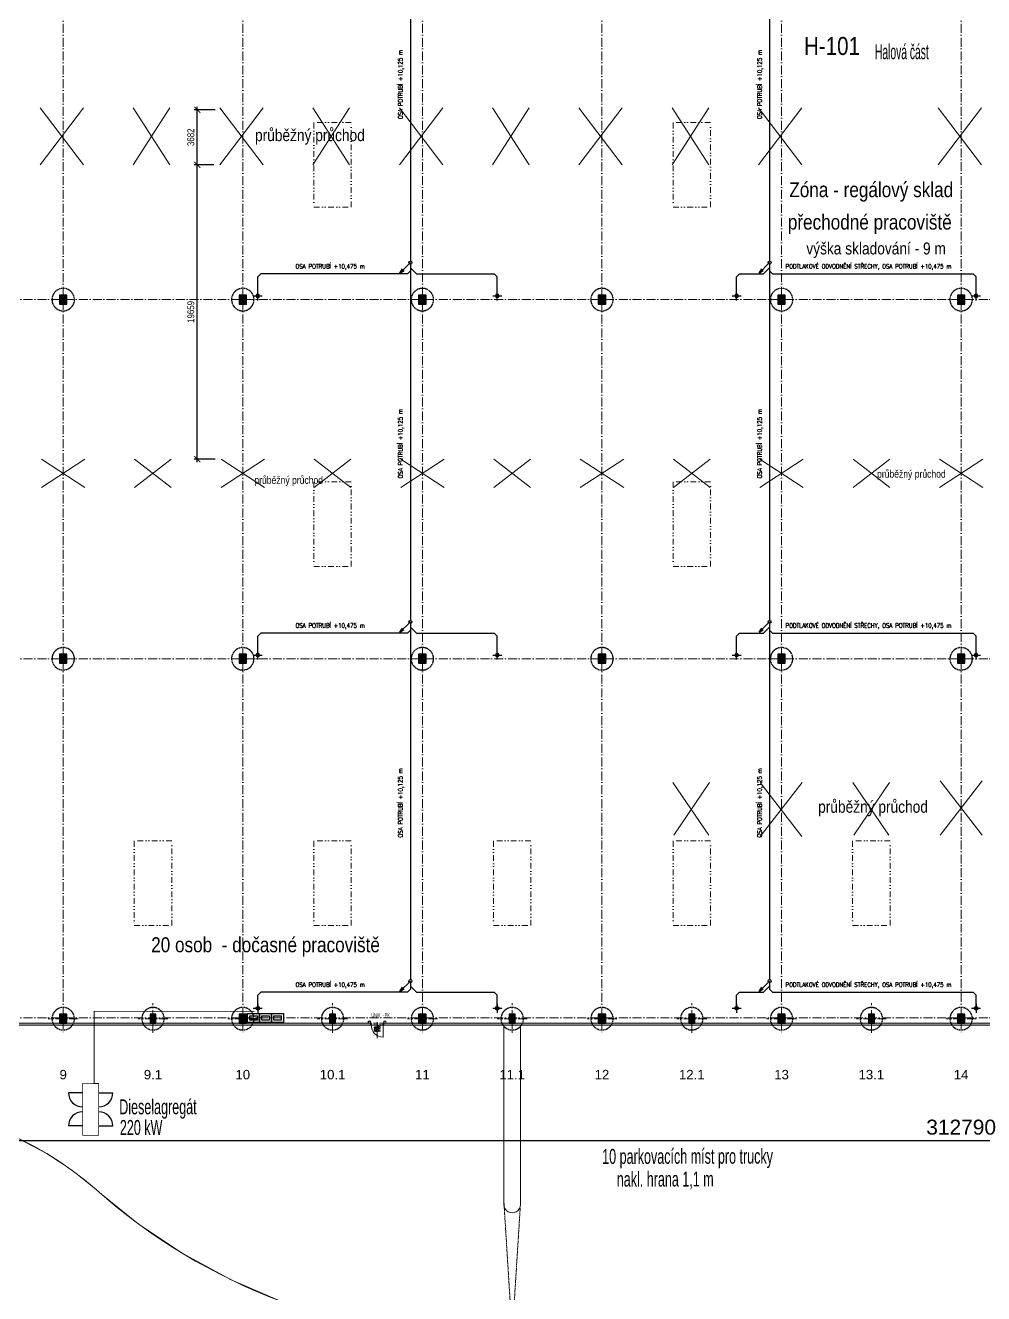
# Model space of a CAD drawing. Header units: millimetres. Extents: x 325046 to 1268204, y 1875583 to 2761998.
# Drawn here: x 799550 to 863581, y 2452473 to 2537217 of the extents above; entities that cross this region are included whole.
import ezdxf
from ezdxf.enums import TextEntityAlignment as Align

# ---------------------------------------------------------------- set-up
doc = ezdxf.new("R2010")
doc.units = ezdxf.units.MM
doc.header["$LTSCALE"] = 100
doc.header["$PDMODE"] = 65
for name, pattern in [('$AUDIT_BAD_LTYPE1', [0]), ('ACAD_ISO05W100', [33, 24, -3, 0, -3, 0, -3]), ('ACAD_ISO10W100', [18.5, 12, -3, 0.5, -3]), ('Carkovana', [0.21, 0.15, -0.06]), ('DASHED', [0.75, 0.5, -0.25]), ('DIVIDE', [31.75, 12.7, -6.35, 0, -6.35, 0, -6.35]), ('SO02_F11anp01$0${ Leader Line}', [0])]:
    doc.linetypes.add(name, pattern=pattern)
for name, color, linetype, true_color in [('Dieselagregát', 7, 'HRANICE1', 0xc8095c), ('EL_ESI_NN', 7, 'Continuous', 0xfa0f61), ('POPIS MÍSTNOSTÍ', 7, 'Continuous', 0x072bf2), ('Popis OS', 7, 'Continuous', 0xbd0a5d), ('Příprava na dock', 7, 'Continuous', 0x616161)]:
    doc.layers.add(name, color=color, linetype=linetype, true_color=true_color)
for name, color, linetype, lineweight, true_color in [('DVEŘE - POPIS', 7, 'Continuous', 5, 0x008a22), ('Komunikace - obrys - 1.etapa', 7, 'Continuous', 15, 0x901be4), ('Korabek-text', 7, 'Continuous', 0, 0x7a7a7a), ('Korabek-trasy', 7, 'Continuous', 30, 0x7478c3), ('Korabek-vpuste', 7, 'Continuous', 30, 0x6f7ceb), ('Manipulační - obrys - 1. etapa', 7, 'Continuous', 13, 0x1a63a8), ('OCELOVÉ KONSTRUKCE', 7, 'Continuous', 13, 0x2865c8), ('otvory', 7, 'Continuous', 20, 0xb30000), ('Parkování - členění - 2. etapa', 7, 'Continuous', 9, 0x4f4fb0), ('PO - dveře a odolnosti', 7, 'Continuous', 9, 0xc51645), ('Přípojky NN  - sever', 7, 'EL_VEDENI_NN_PODZ', 30, 0xf9154e), ('Světlíky', 7, 'DIVIDE', 15, 0xf81696), ('TECH - počty osob', 7, 'Continuous', 9, 0xf91a5d), ('TECH - průchod', 7, 'Continuous', 9, 0xcf022b), ('TECH - Zóny', 7, 'DIVIDE', 15, 0x33843e), ('Šrafy - VÝPLŇ', 7, 'Continuous', 15, 0x9b9908)]:
    doc.layers.add(name, color=color, linetype=linetype, lineweight=lineweight, true_color=true_color)
for name, color, linetype in [('kóty 100', 5, 'Continuous'), ('Kóty osové', 5, 'Continuous'), ('Popis - dílčí', 5, 'Continuous'), ('ČÍSLO MÍSTNOSTI', 4, 'Continuous'), ('ŽB- SLOUPY', 3, 'Continuous')]:
    doc.layers.add(name, color=color, linetype=linetype)
for name, color, linetype, lineweight in [('Objekty - osy', 5, 'ACAD_ISO10W100', 20), ('OBVODOVÝ PLÁŠŤ', 2, 'Continuous', 9), ('ŽB - Šraf-prefa', 253, 'Continuous', 13)]:
    doc.layers.add(name, color=color, linetype=linetype, lineweight=lineweight)
doc.styles.add('ARIAL NARROW', font='ARIALN.TTF')
doc.styles.add('ARIL-TENKÝ', font='arial.ttf')
doc.styles.add('FSIMPLEX', font='simplex.shx')
doc.styles.add('ROMANS', font='romans.shx', dxfattribs={"width": 0.8})
doc.styles.add('ROZPISKA', font='arial.ttf', dxfattribs={"width": 0.6})
doc.linetypes.add('EL_VEDENI_NN_PODZ', pattern='A,1.38,-0.59,[109,Hsite.shx,S=0.2,R=0,X=0,Y=0],-1.97', length=3.94)
doc.linetypes.add('HRANICE1', pattern='A,6.35,-2.54,[133,ltypeshp.shx,S=2.54,R=0,X=-2.54,Y=0],-2.54,25.4', length=36.83)
doc.dimstyles.new('200', dxfattribs={"dimscale": 200, "dimtxt": 2.3, "dimasz": 2, "dimexe": 1, "dimexo": 2, "dimgap": 1, "dimtad": 1, "dimdec": 0, "dimzin": 0, "dimdsep": 46, "dimtxsty": 'ARIAL NARROW', "dimblk": 'ARCHTICK', "dimcen": 4, "dimdle": 1, "dimclrd": 256, "dimclre": 256, "dimclrt": 7, "dimadec": 0, "dimazin": 0, "dimtfac": 1, "dimtdec": 0, "dimtix": 1, "dimtofl": 0, "dimtmove": 0, "dimatfit": 0, "dimldrblk": 'OBLIQUE', "dimfxl": 1, "dimtolj": 1, "dimtzin": 0, "dimlwd": -1, "dimlwe": -1, "dimarcsym": 0})
doc.dimstyles.new('400', dxfattribs={"dimscale": 400, "dimtxt": 2.5, "dimasz": 2, "dimexe": 1, "dimexo": 12, "dimgap": 1, "dimtad": 1, "dimdec": 0, "dimzin": 0, "dimdsep": 46, "dimtxsty": 'ARIL-TENKÝ', "dimblk": 'ARCHTICK', "dimcen": 4, "dimdle": 1, "dimclrd": 256, "dimclre": 256, "dimclrt": 7, "dimadec": 0, "dimazin": 0, "dimtfac": 1, "dimtdec": 0, "dimtix": 1, "dimtofl": 0, "dimtmove": 0, "dimatfit": 0, "dimldrblk": 'OBLIQUE', "dimfxl": 1, "dimtolj": 1, "dimtzin": 0, "dimlwd": -1, "dimlwe": -1, "dimarcsym": 0})

# ---------------------------------------------------------------- blocks, each defined once
blk = doc.blocks.new('H1 PU')
at = {"layer": 'Příprava na dock', "linetype": 'DASHED', "ltscale": 1.5}
blk.add_circle((1537736, -4876565), 750, dxfattribs=at)
blk = doc.blocks.new('vpust_tučně')
at = {"layer": 'Korabek-vpuste'}
for p, q in [((53.146, 90.671), (53.146, 91.171)), ((52.896, 90.921), (53.396, 90.921))]:
    blk.add_line(p, q, dxfattribs=at)
for radius in [0.1, 0.075, 0.05]:
    blk.add_circle((53.146, 90.921), radius, dxfattribs=at)
blk = doc.blocks.new('A$C73023567')
at = {"layer": 'Korabek-trasy'}
for p, q in [((119475, 79215.6), (119475, 55415.6)), ((143475, 79215.6), (143475, 55415.6)), ((119475, 55315.6), (118777.7, 54618.2)), ((119475, 55215.6), (119475, 31415.6)), ((143475, 55315.6), (142777.7, 54618.2)), ((143475, 55215.6), (143475, 31415.6)), ((109475.3, 54565.6), (109275, 54365.2)), ((109275, 53095.6), (109275, 54365.2)), ((119274.7, 54565.6), (109475.3, 54565.6)), ((118777.7, 54618.2), (118948.4, 54892.8)), ((118777.7, 54618.2), (119052.3, 54788.9)), ((119475, 54765.9), (119274.7, 54565.6)), ((119475, 54966.2), (119875.7, 54565.6)), ((119875.7, 54565.6), (125074.7, 54565.6)), ((125074.7, 54565.6), (125275, 54365.2)), ((125275, 53095.6), (125275, 54365.2)), ((141475.3, 54565.6), (141275, 54365.2)), ((141275, 53095.6), (141275, 54365.2)), ((141475.3, 54565.6), (143074.3, 54565.6)), ((142777.7, 54618.2), (142948.4, 54892.8)), ((142777.7, 54618.2), (143052.3, 54788.9)), ((143475, 54966.2), (143074.3, 54565.6)), ((143475, 54765.9), (143675.3, 54565.6)), ((143675.3, 54565.6), (157074.7, 54565.6)), ((157074.7, 54565.6), (157275, 54365.2)), ((157275, 53095.6), (157275, 54365.2)), ((109475.3, 30565.6), (109275, 30365.2)), ((119274.7, 30565.6), (109475.3, 30565.6)), ((119475, 31315.6), (118777.7, 30618.2)), ((118777.7, 30618.2), (118948.4, 30892.8)), ((118777.7, 30618.2), (119052.3, 30788.9)), ((119475, 30765.9), (119274.7, 30565.6)), ((119475, 31215.6), (119475, 7415.6)), ((119475, 30966.2), (119875.7, 30565.6)), ((119875.7, 30565.6), (125074.7, 30565.6)), ((125074.7, 30565.6), (125275, 30365.2)), ((141475.3, 30565.6), (141275, 30365.2)), ((141475.3, 30565.6), (143074.3, 30565.6)), ((143475, 31315.6), (142777.7, 30618.2)), ((142777.7, 30618.2), (142948.4, 30892.8)), ((142777.7, 30618.2), (143052.3, 30788.9)), ((143475, 30966.2), (143074.3, 30565.6)), ((143475, 31215.6), (143475, 7415.6)), ((143475, 30765.9), (143675.3, 30565.6)), ((143675.3, 30565.6), (157074.7, 30565.6)), ((157074.7, 30565.6), (157275, 30365.2)), ((109275, 29095.6), (109275, 30365.2)), ((125275, 29095.6), (125275, 30365.2)), ((141275, 29095.6), (141275, 30365.2)), ((157275, 29095.6), (157275, 30365.2)), ((119475, 7315.6), (118777.7, 6618.2)), ((118777.7, 6618.2), (118948.4, 6892.8)), ((118777.7, 6618.2), (119052.3, 6788.9)), ((119475, 7215.6), (119475, 6765.9)), ((119475, 6966.2), (119875.7, 6565.6)), ((143475, 7315.6), (142777.7, 6618.2)), ((142777.7, 6618.2), (142948.4, 6892.8)), ((142777.7, 6618.2), (143052.3, 6788.9)), ((143475, 6966.2), (143074.3, 6565.6)), ((143475, 7215.6), (143475, 6765.9)), ((109475.3, 6565.6), (109275, 6365.2)), ((109275, 5495.6), (109275, 6365.2)), ((119274.7, 6565.6), (109475.3, 6565.6)), ((119475, 6765.9), (119274.7, 6565.6)), ((119875.7, 6565.6), (125074.7, 6565.6)), ((125074.7, 6565.6), (125275, 6365.2)), ((125275, 5495.6), (125275, 6365.2)), ((141475.3, 6565.6), (141275, 6365.2)), ((141275, 5495.6), (141275, 6365.2)), ((141475.3, 6565.6), (143074.3, 6565.6)), ((143475, 6765.9), (143675.3, 6565.6)), ((143675.3, 6565.6), (157074.7, 6565.6)), ((157074.7, 6565.6), (157275, 6365.2)), ((157275, 5495.6), (157275, 6365.2))]:
    blk.add_line(p, q, dxfattribs=at)
for centre in [(119475, 55315.6), (143475, 55315.6), (119475, 31315.6), (143475, 31315.6), (119475, 7315.6), (143475, 7315.6)]:
    blk.add_circle(centre, 100, dxfattribs=at)
at = {"layer": 'Korabek-vpuste', "yscale": 1200, "zscale": 1200}
for p, xscale, rotation in [((169.4, -10679.3), -1200, 270.0000000072112), ((16169.4, -10679.3), -1200, 270.0000000072112), ((32169.4, -10679.3), -1200, 270.0000000072112), ((48169.4, -10679.3), -1200, 270.0000000072112), ((169.4, -34679.3), -1200, 270.0000000072112), ((16169.4, -34679.3), -1200, 270.0000000072112), ((32169.4, -34679.3), -1200, 270.0000000072112), ((48169.4, -34679.3), -1200, 270.0000000072112), ((169.4, 69270.4), 1200, 269.9999999927888), ((16169.4, 69270.4), 1200, 269.9999999927888), ((32169.4, 69270.4), 1200, 269.9999999927888), ((48169.4, 69270.4), 1200, 269.9999999927888)]:
    blk.add_blockref('vpust_tučně', p, dxfattribs=dict(at, xscale=xscale, rotation=rotation))
at = {"layer": 'Korabek-text', "char_height": 300, "width": 28411.347, "attachment_point": 7, "style": 'ROMANS'}
for s, insert, rotation in [('OSA POTRUBÍ +10,125 m', (119048.2, 64901.8), 90), ('OSA POTRUBÍ +10,125 m', (143048.2, 64901.8), 90), ('OSA POTRUBÍ +10,475 m', (111799.6, 54827), 0), ('PODTLAKOVÉ ODVODNĚNÍ STŘECHY, OSA POTRUBÍ +10,475 m', (144542.9, 54827), 0), ('OSA POTRUBÍ +10,125 m', (119048.2, 40901.8), 90), ('OSA POTRUBÍ +10,125 m', (143048.2, 40901.8), 90), ('OSA POTRUBÍ +10,475 m', (111799.6, 30827), 0), ('PODTLAKOVÉ ODVODNĚNÍ STŘECHY, OSA POTRUBÍ +10,475 m', (144542.9, 30827), 0), ('OSA POTRUBÍ +10,125 m', (119048.2, 16901.8), 90), ('OSA POTRUBÍ +10,125 m', (143048.2, 16901.8), 90), ('OSA POTRUBÍ +10,475 m', (111799.6, 6827), 0), ('PODTLAKOVÉ ODVODNĚNÍ STŘECHY, OSA POTRUBÍ +10,475 m', (144542.9, 6827), 0)]:
    blk.add_mtext(s, dxfattribs=dict(at, insert=insert, rotation=rotation))
blk = doc.blocks.new('A$C7DC35752')
at = {"layer": 'OCELOVÉ KONSTRUKCE', "flags": 128}
blk.add_lwpolyline([(0, 140), (0, 0), (140, 0), (140, 140), (0, 140)], dxfattribs=at)
blk.add_lwpolyline([(10, 130), (10, 10), (130, 10), (130, 130)], close=True, dxfattribs=at)
blk = doc.blocks.new('A$C364165CE')
at = {"layer": 'otvory', "linetype": 'ACAD_ISO05W100', "ltscale": 0.12}
for p, q in [((0, 995), (900, 995)), ((0, 875), (900, 875))]:
    blk.add_line(p, q, dxfattribs=at)
at = {"layer": 'otvory'}
for p, q in [((50, 70), (50, 995)), ((850, 870), (850, 995))]:
    blk.add_line(p, q, dxfattribs=at)
at = {"layer": 'otvory', "ltscale": 2, "transparency": 33554687}
blk.add_line((450, 1074), (450, 0), dxfattribs=at)
blk.add_arc((50, 870), 800, 270, 0, dxfattribs=at)
blk = doc.blocks.new('_ARCHTICK')
at = {"color": 0, "linetype": 'ByBlock', "const_width": 0.15}
blk.add_lwpolyline([(-0.5, -0.5), (0.5, 0.5)], dxfattribs=at)
blk = doc.blocks.new('*D1514')
at = {"layer": 'Defpoints', "color": 0, "linetype": 'ByBlock', "ltscale": 100, "transparency": 16777216}
for p in [(811040, 2527898), (812539, 2527898), (812629, 2508238)]:
    blk.add_point(p, dxfattribs=at)
at = {"layer": 'kóty 100', "linetype": 'ByBlock', "ltscale": 100, "transparency": 16777216}
for p, q in [((811040, 2508038), (811040, 2528098)), ((812139, 2527898), (810840, 2527898)), ((812229, 2508238), (810840, 2508238))]:
    blk.add_line(p, q, dxfattribs=at)
at = {"layer": 'kóty 100', "linetype": 'ByBlock', "ltscale": 100, "transparency": 16777216, "xscale": 400, "yscale": 400, "zscale": 400}
for p, rotation in [((811040, 2527898), 90), ((811040, 2508238), 270)]:
    blk.add_blockref('_ARCHTICK', p, dxfattribs=dict(at, rotation=rotation))
at = {"layer": 'kóty 100', "color": 7, "linetype": 'ByBlock', "ltscale": 100, "transparency": 16777216, "insert": (810605, 2518068), "char_height": 460, "attachment_point": 5, "rotation": 90, "style": 'ARIAL NARROW'}
blk.add_mtext('\\A1;19659', dxfattribs=at)
blk = doc.blocks.new('_Oblique')
at = {"color": 0, "lineweight": -2}
blk.add_line((-0.5, -0.5), (0.5, 0.5), dxfattribs=at)
blk = doc.blocks.new('*D1515')
at = {"layer": 'Defpoints', "color": 0, "linetype": 'ByBlock', "ltscale": 100, "transparency": 16777216}
for p in [(811040, 2531580), (812629, 2531580), (812539, 2527898)]:
    blk.add_point(p, dxfattribs=at)
at = {"layer": 'kóty 100', "linetype": 'ByBlock', "ltscale": 100, "transparency": 16777216}
for p, q in [((812229, 2531580), (810840, 2531580)), ((811040, 2527698), (811040, 2531780)), ((812139, 2527898), (810840, 2527898))]:
    blk.add_line(p, q, dxfattribs=at)
at = {"layer": 'kóty 100', "linetype": 'ByBlock', "ltscale": 100, "transparency": 16777216, "xscale": 400, "yscale": 400, "zscale": 400}
for p, rotation in [((811040, 2531580), 90), ((811040, 2527898), 270)]:
    blk.add_blockref('_ARCHTICK', p, dxfattribs=dict(at, rotation=rotation))
at = {"layer": 'kóty 100', "color": 7, "linetype": 'ByBlock', "ltscale": 100, "transparency": 16777216, "insert": (810605, 2529739), "char_height": 460, "attachment_point": 5, "rotation": 90, "style": 'ARIAL NARROW'}
blk.add_mtext('\\A1;3682', dxfattribs=at)
blk = doc.blocks.new('*D1557')
at = {"layer": 'Defpoints', "color": 0, "transparency": 16777216}
for p in [(705684, 2470423), (1018474, 2470423), (705684, 2462680)]:
    blk.add_point(p, dxfattribs=at)
at = {"layer": 'Kóty osové', "transparency": 16777216}
for p, q in [((705684, 2465623), (705684, 2462280)), ((1018474, 2465623), (1018474, 2462280)), ((1018874, 2462680), (705284, 2462680))]:
    blk.add_line(p, q, dxfattribs=at)
at = {"layer": 'Kóty osové', "transparency": 16777216, "xscale": 800, "yscale": 800, "zscale": 800, "rotation": 180}
blk.add_blockref('_ARCHTICK', (705684, 2462680), dxfattribs=at)
at = {"layer": 'Kóty osové', "transparency": 16777216, "xscale": 800, "yscale": 800, "zscale": 800}
blk.add_blockref('_ARCHTICK', (1018474, 2462680), dxfattribs=at)
at = {"layer": 'Kóty osové', "color": 7, "transparency": 16777216, "insert": (862079, 2463591), "char_height": 1000, "attachment_point": 5, "style": 'ARIL-TENKÝ'}
blk.add_mtext('\\A1;312790', dxfattribs=at)

msp = doc.modelspace()

# ---------------------------------------------------------------- hatches: boundary and pattern name
at = {"layer": 'Šrafy - VÝPLŇ', "linetype": 'ByBlock', "ltscale": 100}
h = msp.add_hatch(color=256, dxfattribs=at)
h.dxf.hatch_style = 1
h.paths.add_polyline_path([(822603.6, 2470542.7), (783758.7, 2470542.7), (783758.7, 2470422.7), (822603.6, 2470422.7)])
h = msp.add_hatch(color=256, dxfattribs=at)
h.dxf.hatch_style = 1
h.paths.add_polyline_path([(872728.7, 2470542.7), (823503.6, 2470542.7), (823503.6, 2470422.7), (872728.7, 2470422.7)])
at = {"layer": 'ŽB - Šraf-prefa'}
h = msp.add_hatch(color=256, dxfattribs=at)
h.dxf.hatch_style = 1
h.paths.add_polyline_path([(801828.7, 2518592.7), (802328.7, 2518592.7), (802328.7, 2519192.7), (801828.7, 2519192.7)])
h = msp.add_hatch(color=256, dxfattribs=at)
h.dxf.hatch_style = 1
h.paths.add_polyline_path([(813828.7, 2518592.7), (814328.7, 2518592.7), (814328.7, 2519192.7), (813828.7, 2519192.7)])
h = msp.add_hatch(color=256, dxfattribs=at)
h.dxf.hatch_style = 1
h.paths.add_polyline_path([(825828.7, 2518592.7), (826328.7, 2518592.7), (826328.7, 2519192.7), (825828.7, 2519192.7)])
h = msp.add_hatch(color=256, dxfattribs=at)
h.dxf.hatch_style = 1
h.paths.add_polyline_path([(837828.7, 2518592.7), (838328.7, 2518592.7), (838328.7, 2519192.7), (837828.7, 2519192.7)])
h = msp.add_hatch(color=256, dxfattribs=at)
h.dxf.hatch_style = 1
h.paths.add_polyline_path([(849828.7, 2518592.7), (850328.7, 2518592.7), (850328.7, 2519192.7), (849828.7, 2519192.7)])
h = msp.add_hatch(color=256, dxfattribs=at)
h.dxf.hatch_style = 1
h.paths.add_polyline_path([(861828.7, 2518592.7), (862328.7, 2518592.7), (862328.7, 2519192.7), (861828.7, 2519192.7)])
h = msp.add_hatch(color=256, dxfattribs=at)
h.dxf.hatch_style = 1
h.paths.add_polyline_path([(801828.7, 2494592.7), (802328.7, 2494592.7), (802328.7, 2495192.7), (801828.7, 2495192.7)])
h = msp.add_hatch(color=256, dxfattribs=at)
h.dxf.hatch_style = 1
h.paths.add_polyline_path([(813828.7, 2494592.7), (814328.7, 2494592.7), (814328.7, 2495192.7), (813828.7, 2495192.7)])
h = msp.add_hatch(color=256, dxfattribs=at)
h.dxf.hatch_style = 1
h.paths.add_polyline_path([(825828.7, 2494592.7), (826328.7, 2494592.7), (826328.7, 2495192.7), (825828.7, 2495192.7)])
h = msp.add_hatch(color=256, dxfattribs=at)
h.dxf.hatch_style = 1
h.paths.add_polyline_path([(837828.7, 2494592.7), (838328.7, 2494592.7), (838328.7, 2495192.7), (837828.7, 2495192.7)])
h = msp.add_hatch(color=256, dxfattribs=at)
h.dxf.hatch_style = 1
h.paths.add_polyline_path([(849828.7, 2494592.7), (850328.7, 2494592.7), (850328.7, 2495192.7), (849828.7, 2495192.7)])
h = msp.add_hatch(color=256, dxfattribs=at)
h.dxf.hatch_style = 1
h.paths.add_polyline_path([(861828.7, 2494592.7), (862328.7, 2494592.7), (862328.7, 2495192.7), (861828.7, 2495192.7)])
h = msp.add_hatch(color=256, dxfattribs=at)
h.dxf.hatch_style = 1
h.paths.add_polyline_path([(801828.7, 2470542.7), (802328.7, 2470542.7), (802328.7, 2471142.7), (801828.7, 2471142.7)])
h = msp.add_hatch(color=256, dxfattribs=at)
h.dxf.hatch_style = 1
h.paths.add_polyline_path([(808278.7, 2471142.7), (807878.7, 2471142.7), (807878.7, 2470542.7), (808278.7, 2470542.7)])
h = msp.add_hatch(color=256, dxfattribs=at)
h.dxf.hatch_style = 1
h.paths.add_polyline_path([(813828.7, 2470542.7), (814328.7, 2470542.7), (814328.7, 2471142.7), (813828.7, 2471142.7)])
h = msp.add_hatch(color=256, dxfattribs=at)
h.dxf.hatch_style = 1
h.paths.add_polyline_path([(820278.7, 2471142.7), (819878.7, 2471142.7), (819878.7, 2470542.7), (820278.7, 2470542.7)])
h = msp.add_hatch(color=256, dxfattribs=at)
h.dxf.hatch_style = 1
h.paths.add_polyline_path([(825828.7, 2470542.7), (826328.7, 2470542.7), (826328.7, 2471142.7), (825828.7, 2471142.7)])
h = msp.add_hatch(color=256, dxfattribs=at)
h.dxf.hatch_style = 1
h.paths.add_polyline_path([(832278.7, 2471142.7), (831878.7, 2471142.7), (831878.7, 2470542.7), (832278.7, 2470542.7)])
h = msp.add_hatch(color=256, dxfattribs=at)
h.dxf.hatch_style = 1
h.paths.add_polyline_path([(837828.7, 2470542.7), (838328.7, 2470542.7), (838328.7, 2471142.7), (837828.7, 2471142.7)])
h = msp.add_hatch(color=256, dxfattribs=at)
h.dxf.hatch_style = 1
h.paths.add_polyline_path([(844278.7, 2471142.7), (843878.7, 2471142.7), (843878.7, 2470542.7), (844278.7, 2470542.7)])
h = msp.add_hatch(color=256, dxfattribs=at)
h.dxf.hatch_style = 1
h.paths.add_polyline_path([(849828.7, 2470542.7), (850328.7, 2470542.7), (850328.7, 2471142.7), (849828.7, 2471142.7)])
h = msp.add_hatch(color=256, dxfattribs=at)
h.dxf.hatch_style = 1
h.paths.add_polyline_path([(856278.7, 2471142.7), (855878.7, 2471142.7), (855878.7, 2470542.7), (856278.7, 2470542.7)])
h = msp.add_hatch(color=256, dxfattribs=at)
h.dxf.hatch_style = 1
h.paths.add_polyline_path([(861828.7, 2470542.7), (862328.7, 2470542.7), (862328.7, 2471142.7), (861828.7, 2471142.7)])

# ---------------------------------------------------------------- linework, layer by layer
at = {"layer": 'Dieselagregát', "ltscale": 10}
for p, q in [((803374.1, 2465892.6), (802431.1, 2465893.7)), ((804455.1, 2465891.4), (805396.1, 2465890.3)), ((803371.6, 2463677.6), (802428.6, 2463678.7)), ((804452.6, 2463676.4), (805393.6, 2463675.3))]:
    msp.add_line(p, q, dxfattribs=at)
at = {"layer": 'Dieselagregát', "ltscale": 10, "const_width": 50}
msp.add_lwpolyline([(803370.9, 2463052.6), (803374.9, 2466517.6), (804455.9, 2466516.4), (804451.9, 2463051.4), (803370.9, 2463052.6)], dxfattribs=at)
at = {"layer": 'Dieselagregát', "ltscale": 10}
for centre, radius, start, end in [((803374, 2465893.5), 942.9, 179.986094, 269.943095), ((804455, 2465890.5), 941.1, 269.943118, 359.986134), ((803371.4, 2463676.8), 942.9, 89.925306, 179.882307), ((804452.4, 2463677.2), 941.1, 359.882267, 89.925282)]:
    msp.add_arc(centre, radius, start, end, dxfattribs=at)
at = {"layer": 'EL_ESI_NN'}
for points in [[(815202, 2471185.4), (815202, 2470585.4), (814402, 2470585.4), (814402, 2471185.4)], [(816002, 2471185.4), (816002, 2470585.4), (815202, 2470585.4), (815202, 2471185.4)], [(816802, 2471185.4), (816802, 2470585.4), (816002, 2470585.4), (816002, 2471185.4)], [(815052, 2471035.4), (815052, 2470735.4), (814552, 2470735.4), (814552, 2471035.4)], [(815852, 2471035.4), (815852, 2470735.4), (815352, 2470735.4), (815352, 2471035.4)], [(816652, 2471035.4), (816652, 2470735.4), (816152, 2470735.4), (816152, 2471035.4)]]:
    msp.add_lwpolyline(points, close=True, dxfattribs=at)
at = {"layer": 'Komunikace - obrys - 1.etapa', "const_width": 50}
msp.add_lwpolyline([(683105.6, 2424627.7, -0.409908), (701103.7, 2442362.7), (756229.3, 2442362.7, 0.1823104), (779342.4, 2451080, -0.3771817), (799815.1, 2451079.1, 0.1851001), (823594.2, 2442320.1), (995603.3, 2442362.7), (995601.3, 2449363.8), (830802.7, 2449363.2, -0.1831268), (804292.9, 2459409.4, 0.3789644), (775131.9, 2459409.3, -0.1831263), (748622.2, 2449362.9), (701103.7, 2449362.7, -0.4142146), (683103.7, 2467362.7), (683287.9, 2588698.6, -0.4137746), (706988.3, 2612362.6), (1097273.7, 2612362.7), (1097273.8, 2619345.1), (706104.2, 2619344.9, 0.414219), (676103.7, 2589344.9), (676103.7, 2424627.7)], format="xyb", dxfattribs=at)
at = {"layer": 'Manipulační - obrys - 1. etapa'}
msp.add_lwpolyline([(1078473.7, 2536304.3), (1020165.4, 2469009.6), (1008323.1, 2455342.1, -0.2227545), (1001625.4, 2452363.4), (995702.1, 2452358.5), (995702.1, 2449363.8), (830802.7, 2449363.2, -0.1831287), (804292.9, 2459409.4, 0.3789665), (775131.9, 2459409.3, -0.1831282), (748622.2, 2449362.9), (705683.7, 2449362.8), (705683.7, 2470422.7), (1018473.7, 2470422.7), (1018513.7, 2494382.7), (1018473.7, 2542472.7), (1018473.7, 2542472.7), (1018473.7, 2542472.7), (1018473.7, 2542472.7), (1018578.7, 2542472.7)], format="xyb", dxfattribs=at)
at = {"layer": 'Objekty - osy', "ltscale": 0.5}
for points in [[(802078.7, 2591892.7), (802078.7, 2469892.7)], [(814078.7, 2591892.7), (814078.7, 2469892.7)], [(826078.7, 2591892.7), (826078.7, 2469892.7)], [(838078.7, 2591892.7), (838078.7, 2469892.7)], [(850078.7, 2591892.7), (850078.7, 2469892.7)], [(862078.7, 2591892.7), (862078.7, 2469892.7)], [(705078.7, 2518892.7), (1062634.1, 2518892.7)], [(705078.7, 2494892.7), (1032026.3, 2494892.7)], [(808078.7, 2469892.7), (808078.7, 2471892.7)], [(820078.7, 2469892.7), (820078.7, 2471892.7)], [(832078.7, 2469892.7), (832078.7, 2471892.7)], [(844078.7, 2469892.7), (844078.7, 2471892.7)], [(856078.7, 2469892.7), (856078.7, 2471892.7)], [(705078.7, 2470892.7), (1019078.7, 2470892.7)], [(803078.7, 2470842.7), (801078.7, 2470842.7)], [(809078.7, 2470842.7), (807078.7, 2470842.7)], [(815078.7, 2470842.7), (813078.7, 2470842.7)], [(821078.7, 2470842.7), (819078.7, 2470842.7)], [(827078.7, 2470842.7), (825078.7, 2470842.7)], [(833078.7, 2470842.7), (831078.7, 2470842.7)], [(839078.7, 2470842.7), (837078.7, 2470842.7)], [(845078.7, 2470842.7), (843078.7, 2470842.7)], [(851078.7, 2470842.7), (849078.7, 2470842.7)], [(857078.7, 2470842.7), (855078.7, 2470842.7)], [(863078.7, 2470842.7), (861078.7, 2470842.7)]]:
    msp.add_lwpolyline(points, dxfattribs=at)
at = {"layer": 'OBVODOVÝ PLÁŠŤ'}
for points in [[(822603.6, 2470422.7), (822603.6, 2470542.7), (783758.7, 2470542.7), (783758.7, 2470422.7), (822603.6, 2470422.7)], [(823503.6, 2470422.7), (872728.7, 2470422.7), (872728.7, 2470542.7), (823503.6, 2470542.7), (823503.6, 2470422.7)]]:
    msp.add_lwpolyline(points, dxfattribs=at)
at = {"layer": 'OCELOVÉ KONSTRUKCE', "flags": 128}
for points in [[(822553.6, 2470662.7), (822603.6, 2470662.7), (822603.6, 2470542.7), (822553.6, 2470542.7), (822553.6, 2470552.7), (822593.6, 2470552.7), (822593.6, 2470652.7), (822553.6, 2470652.7), (822553.6, 2470662.7)], [(823553.6, 2470662.7), (823503.6, 2470662.7), (823503.6, 2470542.7), (823553.6, 2470542.7), (823553.6, 2470552.7), (823513.6, 2470552.7), (823513.6, 2470652.7), (823553.6, 2470652.7), (823553.6, 2470662.7)]]:
    msp.add_lwpolyline(points, dxfattribs=at)
at = {"layer": 'Parkování - členění - 2. etapa'}
msp.add_lwpolyline([(831528.7, 2470422.8), (831528.2, 2458422.8, 1), (832628.2, 2458422.7), (832628.7, 2470422.7), (831528.7, 2470422.8)], format="xyb", dxfattribs=at)
at = {"layer": 'Parkování - členění - 2. etapa', "linetype": 'Carkovana', "ltscale": 5}
msp.add_lwpolyline([(831532.5, 2458491.4), (832082.5, 2449732), (832632.5, 2458491.4)], dxfattribs=at)
at = {"layer": 'Přípojky NN  - sever', "ltscale": 3, "const_width": 50}
msp.add_lwpolyline([(804147.8, 2466516.7), (804147.8, 2471329.8), (814875.6, 2471332.5), (814875.6, 2471332.5)], dxfattribs=at)
at = {"layer": 'Světlíky', "ltscale": 0.3}
for points in [[(818828.7, 2525067.7), (821328.7, 2525067.7), (821328.7, 2530717.7), (818828.7, 2530717.7)], [(842828.7, 2525067.7), (845328.7, 2525067.7), (845328.7, 2530717.7), (842828.7, 2530717.7)], [(818828.7, 2501067.7), (821328.7, 2501067.7), (821328.7, 2506717.7), (818828.7, 2506717.7)], [(842828.7, 2501067.7), (845328.7, 2501067.7), (845328.7, 2506717.7), (842828.7, 2506717.7)], [(806828.7, 2477067.7), (809328.7, 2477067.7), (809328.7, 2482717.7), (806828.7, 2482717.7)], [(818828.7, 2477067.7), (821328.7, 2477067.7), (821328.7, 2482717.7), (818828.7, 2482717.7)], [(830828.7, 2477067.7), (833328.7, 2477067.7), (833328.7, 2482717.7), (830828.7, 2482717.7)], [(842828.7, 2477067.7), (845328.7, 2477067.7), (845328.7, 2482717.7), (842828.7, 2482717.7)], [(854828.7, 2477067.7), (857328.7, 2477067.7), (857328.7, 2482717.7), (854828.7, 2482717.7)]]:
    msp.add_lwpolyline(points, close=True, dxfattribs=at)
at = {"layer": 'TECH - průchod', "linetype": 'ByBlock', "ltscale": 100}
for p, q in [((803438.7, 2531697.7), (800538.7, 2527897.7)), ((800538.7, 2531697.7), (803438.7, 2527897.7)), ((809213.7, 2531697.7), (806763.7, 2527897.7)), ((806763.7, 2531697.7), (809213.7, 2527897.7)), ((815438.7, 2531697.7), (812538.7, 2527897.7)), ((812538.7, 2531697.7), (815438.7, 2527897.7)), ((821213.7, 2531697.7), (818763.7, 2527897.7)), ((818763.7, 2531697.7), (821213.7, 2527897.7)), ((827438.7, 2531697.7), (824538.7, 2527897.7)), ((824538.7, 2531697.7), (827438.7, 2527897.7)), ((833213.7, 2531697.7), (830763.7, 2527897.7)), ((830763.7, 2531697.7), (833213.7, 2527897.7)), ((839438.7, 2531697.7), (836538.7, 2527897.7)), ((836538.7, 2531697.7), (839438.7, 2527897.7)), ((845213.7, 2531697.7), (842763.7, 2527897.7)), ((842763.7, 2531697.7), (845213.7, 2527897.7)), ((851438.7, 2531697.7), (848538.7, 2527897.7)), ((848538.7, 2531697.7), (851438.7, 2527897.7)), ((863438.7, 2531697.7), (860538.7, 2527897.7)), ((860538.7, 2531697.7), (863438.7, 2527897.7)), ((803528.7, 2508238.5), (800628.7, 2506333.6)), ((800628.7, 2508238.5), (803528.7, 2506333.6)), ((809303.7, 2508238.5), (806853.7, 2506333.6)), ((806853.7, 2508238.5), (809303.7, 2506333.6)), ((815528.7, 2508238.5), (812628.7, 2506333.6)), ((812628.7, 2508238.5), (815528.7, 2506333.6)), ((821303.7, 2508238.5), (818853.7, 2506333.6)), ((818853.7, 2508238.5), (821303.7, 2506333.6)), ((827528.7, 2508238.5), (824628.7, 2506333.6)), ((824628.7, 2508238.5), (827528.7, 2506333.6)), ((833303.7, 2508238.5), (830853.7, 2506333.6)), ((830853.7, 2508238.5), (833303.7, 2506333.6)), ((839528.7, 2508238.5), (836628.7, 2506333.6)), ((836628.7, 2508238.5), (839528.7, 2506333.6)), ((845303.7, 2508238.5), (842853.7, 2506333.6)), ((842853.7, 2508238.5), (845303.7, 2506333.6)), ((851528.7, 2508238.5), (848628.7, 2506333.6)), ((848628.7, 2508238.5), (851528.7, 2506333.6)), ((857303.7, 2508238.5), (854853.7, 2506333.6)), ((854853.7, 2508238.5), (857303.7, 2506333.6)), ((863528.7, 2508238.5), (860628.7, 2506333.6)), ((860628.7, 2508238.5), (863528.7, 2506333.6)), ((842823.6, 2486627.7), (845223.6, 2483117.7)), ((845273.6, 2486627.7), (842873.6, 2483117.7)), ((851448.7, 2486630), (848643.7, 2483012.7)), ((848643.7, 2486622.7), (851443.7, 2483012.7)), ((854848.7, 2486627.7), (857248.7, 2483117.7)), ((857298.7, 2486627.7), (854898.7, 2483117.7)), ((863483.7, 2486735), (860678.7, 2483117.7)), ((860678.7, 2486727.7), (863478.7, 2483117.7))]:
    msp.add_line(p, q, dxfattribs=at)
at = {"layer": 'ŽB- SLOUPY'}
for points in [[(801828.7, 2518592.7), (802328.7, 2518592.7), (802328.7, 2519192.7), (801828.7, 2519192.7)], [(813828.7, 2518592.7), (814328.7, 2518592.7), (814328.7, 2519192.7), (813828.7, 2519192.7)], [(825828.7, 2518592.7), (826328.7, 2518592.7), (826328.7, 2519192.7), (825828.7, 2519192.7)], [(837828.7, 2518592.7), (838328.7, 2518592.7), (838328.7, 2519192.7), (837828.7, 2519192.7)], [(849828.7, 2518592.7), (850328.7, 2518592.7), (850328.7, 2519192.7), (849828.7, 2519192.7)], [(861828.7, 2518592.7), (862328.7, 2518592.7), (862328.7, 2519192.7), (861828.7, 2519192.7)], [(801828.7, 2494592.7), (802328.7, 2494592.7), (802328.7, 2495192.7), (801828.7, 2495192.7)], [(813828.7, 2494592.7), (814328.7, 2494592.7), (814328.7, 2495192.7), (813828.7, 2495192.7)], [(825828.7, 2494592.7), (826328.7, 2494592.7), (826328.7, 2495192.7), (825828.7, 2495192.7)], [(837828.7, 2494592.7), (838328.7, 2494592.7), (838328.7, 2495192.7), (837828.7, 2495192.7)], [(849828.7, 2494592.7), (850328.7, 2494592.7), (850328.7, 2495192.7), (849828.7, 2495192.7)], [(861828.7, 2494592.7), (862328.7, 2494592.7), (862328.7, 2495192.7), (861828.7, 2495192.7)], [(801828.7, 2470542.7), (802328.7, 2470542.7), (802328.7, 2471142.7), (801828.7, 2471142.7)], [(808278.7, 2471142.7), (807878.7, 2471142.7), (807878.7, 2470542.7), (808278.7, 2470542.7)], [(813828.7, 2470542.7), (814328.7, 2470542.7), (814328.7, 2471142.7), (813828.7, 2471142.7)], [(820278.7, 2471142.7), (819878.7, 2471142.7), (819878.7, 2470542.7), (820278.7, 2470542.7)], [(825828.7, 2470542.7), (826328.7, 2470542.7), (826328.7, 2471142.7), (825828.7, 2471142.7)], [(832278.7, 2471142.7), (831878.7, 2471142.7), (831878.7, 2470542.7), (832278.7, 2470542.7)], [(837828.7, 2470542.7), (838328.7, 2470542.7), (838328.7, 2471142.7), (837828.7, 2471142.7)], [(844278.7, 2471142.7), (843878.7, 2471142.7), (843878.7, 2470542.7), (844278.7, 2470542.7)], [(849828.7, 2470542.7), (850328.7, 2470542.7), (850328.7, 2471142.7), (849828.7, 2471142.7)], [(856278.7, 2471142.7), (855878.7, 2471142.7), (855878.7, 2470542.7), (856278.7, 2470542.7)], [(861828.7, 2470542.7), (862328.7, 2470542.7), (862328.7, 2471142.7), (861828.7, 2471142.7)]]:
    msp.add_lwpolyline(points, close=True, dxfattribs=at)

# ---------------------------------------------------------------- block references
at = {"layer": 'Korabek-trasy', "linetype": 'SO02_F11anp01$0${ Leader Line}'}
msp.add_blockref('A$C73023567', (705803.7, 2466047.2), dxfattribs=at)
at = {"layer": 'OCELOVÉ KONSTRUKCE', "linetype": '$AUDIT_BAD_LTYPE1', "rotation": 90.00000000000001}
for p in [(822603.6, 2470542.7), (823643.7, 2470542.7)]:
    msp.add_blockref('A$C7DC35752', p, dxfattribs=at)
at = {"layer": 'otvory', "ltscale": 100, "xscale": -1}
msp.add_blockref('A$C364165CE', (823503.6, 2469548.1), dxfattribs=at)
at = {"layer": 'Příprava na dock', "xscale": -1, "rotation": 89.99999999999993}
for p in [(-4074486.3, 4056628.7), (-4062486.3, 4056628.7), (-4050486.3, 4056628.7), (-4038486.3, 4056628.7), (-4026486.3, 4056628.7), (-4014486.3, 4056628.7), (-4074486.3, 4032628.7), (-4062486.3, 4032628.7), (-4050486.3, 4032628.7), (-4038486.3, 4032628.7), (-4026486.3, 4032628.7), (-4014486.3, 4032628.7), (-4074486.3, 4008578.7), (-4068486.3, 4008578.7), (-4062486.3, 4008578.7), (-4056486.3, 4008578.7), (-4050486.3, 4008578.7), (-4044486.3, 4008578.7), (-4038486.3, 4008578.7), (-4032486.3, 4008578.7), (-4026486.3, 4008578.7), (-4020486.3, 4008578.7), (-4014486.3, 4008578.7)]:
    msp.add_blockref('H1 PU', p, dxfattribs=at)

# ---------------------------------------------------------------- texts
at = {"layer": 'DVEŘE - POPIS', "style": 'FSIMPLEX', "width": 0.8}
for s, p in [('2100', (823262.7, 2469964.1)), ('800', (823014.7, 2469979))]:
    msp.add_text(s, height=150, rotation=90, dxfattribs=at).set_placement(p)
at = {"layer": 'PO - dveře a odolnosti', "insert": (822675.3, 2471193.4, 0), "char_height": 250, "width": 3980.887, "attachment_point": 1, "style": 'ARIAL NARROW'}
msp.add_mtext('\\A1;{\\W0.7;ÚNIK  - PK}', dxfattribs=at)
at = {"layer": 'Popis - dílčí', "style": 'ROZPISKA', "width": 0.6}
for s, p in [('Dieselagregát', (805824.4, 2464451.8)), ('220 kW', (805866.1, 2463074.1)), ('10 parkovacích míst pro trucky', (838093.3, 2461138.4)), ('nakl. hrana 1,1 m', (839069.3, 2459622.6))]:
    msp.add_text(s, height=1000, rotation=0.108701, dxfattribs=at).set_placement(p)
at = {"layer": 'POPIS MÍSTNOSTÍ', "style": 'ARIAL NARROW', "width": 0.6}
msp.add_text('Halová část', height=1000, dxfattribs=at).set_placement((856321, 2534955.4))
at = {"layer": 'Popis OS', "linetype": 'ByBlock', "style": 'ARIL-TENKÝ'}
for s, p in [('9', (802078.7, 2467107.7)), ('9.1', (808078.7, 2467107.7)), ('10', (814078.7, 2467107.7)), ('10.1', (820078.7, 2467107.7)), ('11', (826078.7, 2467107.7)), ('11.1', (832078.7, 2467107.7)), ('12', (838078.7, 2467107.7)), ('12.1', (844078.7, 2467107.7)), ('13', (850078.7, 2467107.7)), ('13.1', (856078.7, 2467107.7)), ('14', (862078.7, 2467107.7))]:
    msp.add_text(s, height=630, dxfattribs=at).set_placement(p, align=Align.MIDDLE_CENTER)
at = {"layer": 'TECH - počty osob', "style": 'ARIAL NARROW'}
for s, height, p in [('přechodné pracoviště', 1000, (850496.3, 2523573.1)), ('výška skladování - 9 m', 800, (851734.9, 2521911.6)), ('20 osob  - dočasné pracoviště', 1000, (807957.1, 2475284.9))]:
    msp.add_text(s, height=height, dxfattribs=at).set_placement(p)
at = {"layer": 'TECH - průchod', "linetype": 'ByBlock', "ltscale": 100, "style": 'ARIAL NARROW'}
for height, p in [(800, (814895.3, 2529479.5)), (500, (856460.8, 2506995.6)), (500, (814853.9, 2506583.1)), (800, (852523.3, 2484605.1))]:
    msp.add_text('průběžný průchod', height=height, dxfattribs=at).set_placement(p)
at = {"layer": 'TECH - Zóny', "style": 'ARIAL NARROW'}
msp.add_text('Zóna - regálový sklad ', height=1000, dxfattribs=at).set_placement((850595.4, 2525738.1))
at = {"layer": 'ČÍSLO MÍSTNOSTI', "style": 'ARIAL NARROW'}
msp.add_text('H-101', height=1200, dxfattribs=at).set_placement((851575.1, 2535239.3))

# ---------------------------------------------------------------- dimensions: what is measured, and where the dimension line sits
at = {"layer": 'kóty 100', "linetype": 'ByBlock', "ltscale": 100}
for base, p1, p2, picture, middle in [((811039.7, 2531579.8), (812538.7, 2527897.7), (812628.7, 2531579.8), '*D1515', (810604.8, 2529738.8)), ((811039.7, 2527897.7), (812628.7, 2508238.5), (812538.7, 2527897.7), '*D1514', (810604.8, 2518068.1))]:
    dim = msp.add_linear_dim(base=base, p1=p1, p2=p2, angle=90, dimstyle='200', dxfattribs=at)
    dim.commit()
    dim.dimension.update_dxf_attribs({"geometry": picture, "text_midpoint": middle})
at = {"layer": 'Kóty osové'}
dim = msp.add_linear_dim(base=(705683.7, 2462679.9), p1=(1018473.7, 2470422.7), p2=(705683.7, 2470422.7), dimstyle='400', override={"dimtmove": 1}, dxfattribs=at)
dim.commit()
dim.dimension.update_dxf_attribs({"geometry": '*D1557', "text_midpoint": (862078.7, 2463590.9)})

doc.saveas('drawing.dxf')
